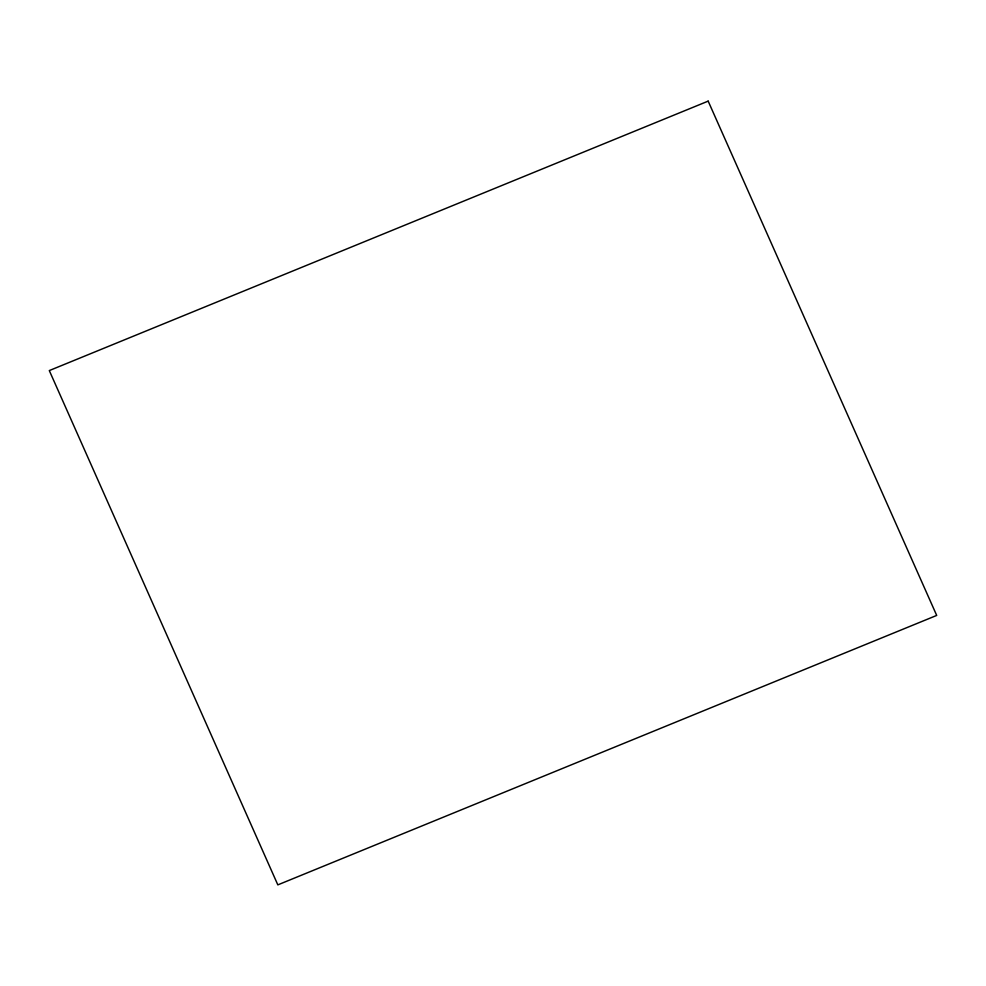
<?xml version="1.0" encoding="UTF-8"?>
<svg xmlns="http://www.w3.org/2000/svg" width="986" height="986" viewBox="0 0 986 986"><rect width="100%" height="100%" fill="white"/><g stroke="black" fill="none" stroke-linecap="round" stroke-linejoin="round"><path stroke-width="1.48" d="M708.17 101.127L49.3 370.576L277.83 884.873L936.7 615.424L708.17 101.127"/></g></svg>
